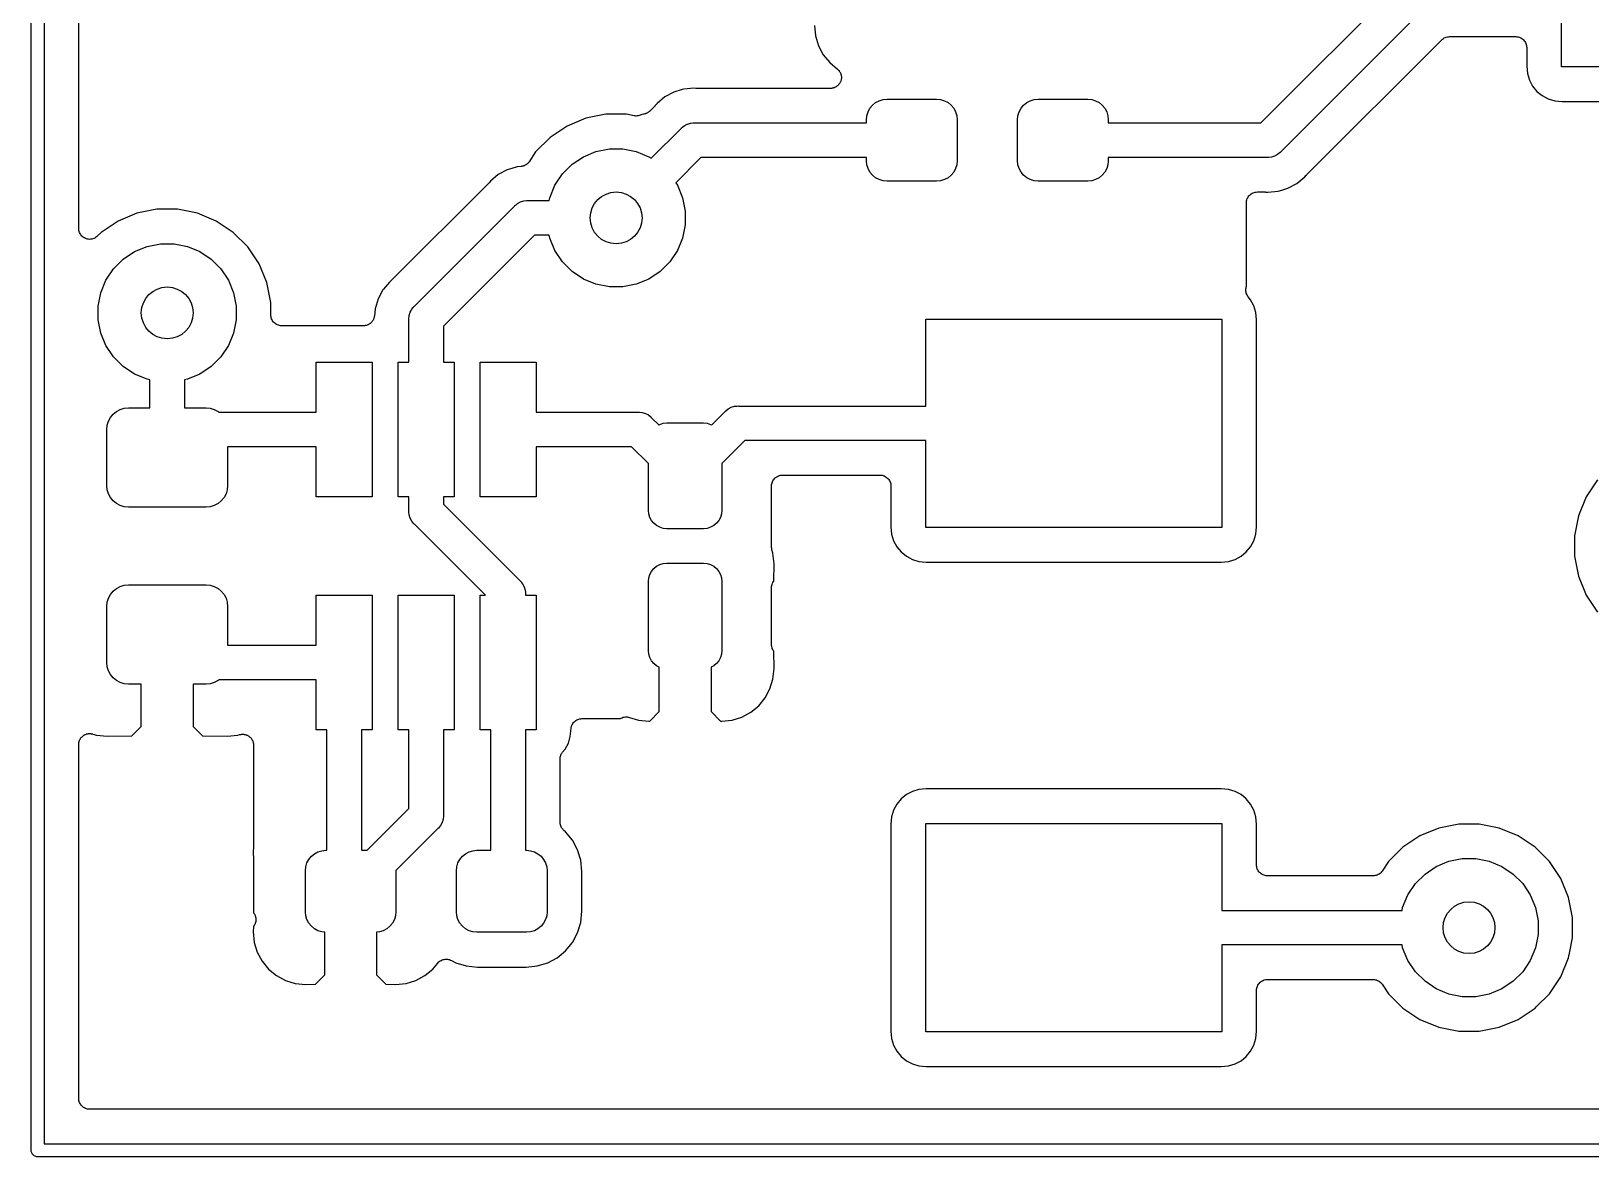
# Model space of a CAD drawing. Header units: millimetres. Extents: x 5.08 to 6.77, y -2.6 to -1.61.
# Drawn here: x 5.076 to 5.787, y -2.601 to -2.088 of the extents above; entities that cross this region are included whole.
import ezdxf

# ---------------------------------------------------------------- set-up
doc = ezdxf.new("R2010")
doc.units = ezdxf.units.MM
doc.layers.add('BLACK', color=7, linetype='Continuous')

msp = doc.modelspace()

# ---------------------------------------------------------------- linework, layer by layer
at = {"layer": 'BLACK'}
for points in [[(6.77151, -2.60138), (5.07888, -2.60138), (5.07874, -2.60139), (5.07816, -2.60134), (5.0776, -2.60117), (5.07709, -2.60089), (5.07664, -2.60052), (5.07627, -2.60007), (5.076, -2.59956), (5.07583, -2.599), (5.07577, -2.59843), (5.07579, -2.59828), (5.07579, -1.61432)], [(5.43294, -2.08546), (5.43341, -2.09026), (5.43476, -2.09471), (5.43696, -2.09882), (5.43991, -2.10241), (5.44349, -2.10535), (5.44365, -2.10552), (5.44384, -2.10567), (5.44399, -2.10587), (5.44417, -2.10605), (5.4443, -2.10625), (5.44445, -2.10644), (5.44456, -2.10666), (5.4447, -2.10687), (5.44479, -2.10709), (5.4449, -2.1073), (5.44497, -2.10754), (5.44506, -2.10778), (5.44511, -2.10801), (5.44517, -2.10824), (5.4452, -2.10849), (5.44524, -2.10874), (5.44524, -2.10897), (5.44526, -2.10921), (5.44524, -2.10946), (5.44523, -2.10971), (5.44519, -2.10994), (5.44516, -2.11018), (5.44509, -2.11042), (5.44504, -2.11067), (5.44494, -2.11088), (5.44487, -2.11111), (5.44475, -2.11133), (5.44465, -2.11156), (5.44452, -2.11176), (5.44441, -2.11197), (5.44425, -2.11216), (5.44411, -2.11237), (5.44394, -2.11254), (5.44379, -2.11272), (5.44359, -2.11288), (5.44341, -2.11306), (5.44321, -2.11319), (5.44303, -2.11334), (5.44281, -2.11346), (5.4426, -2.1136), (5.44238, -2.11368), (5.44217, -2.1138), (5.44193, -2.11387), (5.44169, -2.11396), (5.44146, -2.11401), (5.44123, -2.11408), (5.44098, -2.1141), (5.44074, -2.11415), (5.4405, -2.11415), (5.44026, -2.11417), (5.37929, -2.11417), (5.37908, -2.11415), (5.37887, -2.11415), (5.37795, -2.11406), (5.37332, -2.11452), (5.37263, -2.11473), (5.36887, -2.11587), (5.36477, -2.11806), (5.36117, -2.12101), (5.36054, -2.12178), (5.36039, -2.12192), (5.36026, -2.12209), (5.35781, -2.12453), (5.35768, -2.12464), (5.3576, -2.12473), (5.3573, -2.12495), (5.357, -2.12518), (5.3569, -2.12524), (5.35682, -2.1253), (5.35647, -2.12546), (5.35614, -2.12563), (5.35603, -2.12566), (5.35593, -2.12571), (5.35556, -2.1258), (5.3552, -2.12591), (5.35509, -2.12592), (5.35498, -2.12594), (5.35427, -2.12604), (5.35395, -2.1262), (5.35357, -2.1264), (5.35346, -2.12645), (5.35305, -2.12656), (5.35263, -2.12669), (5.35252, -2.12671), (5.35209, -2.12674), (5.35166, -2.12678), (5.35155, -2.12678), (5.35112, -2.12673), (5.35069, -2.12668), (5.34717, -2.12598), (5.33787, -2.12598), (5.32874, -2.1278), (5.32014, -2.13136), (5.3124, -2.13653), (5.30582, -2.14311), (5.30281, -2.14763), (5.30266, -2.14779), (5.30254, -2.14798), (5.30235, -2.14817), (5.30218, -2.14837), (5.30201, -2.14851), (5.30185, -2.14866), (5.30162, -2.14881), (5.30141, -2.14898), (5.30122, -2.14908), (5.30104, -2.1492), (5.30079, -2.14931), (5.30055, -2.14943), (5.30034, -2.14949), (5.30013, -2.14958), (5.29987, -2.14963), (5.29961, -2.1497), (5.29939, -2.14972), (5.29918, -2.14977), (5.29734, -2.14995), (5.295, -2.15066), (5.29289, -2.1513), (5.28878, -2.15349), (5.28518, -2.15644), (5.28456, -2.15721), (5.2844, -2.15736), (5.28427, -2.15752), (5.24015, -2.20164), (5.23998, -2.20177), (5.23983, -2.20192), (5.23912, -2.20251), (5.23644, -2.20578), (5.23617, -2.2061), (5.23398, -2.21021), (5.23263, -2.21466), (5.2323, -2.218), (5.23225, -2.21822), (5.23223, -2.21845), (5.23215, -2.2187), (5.23209, -2.21895), (5.232, -2.21916), (5.23194, -2.21938), (5.23181, -2.21961), (5.23171, -2.21985), (5.23158, -2.22004), (5.23147, -2.22024), (5.2313, -2.22044), (5.23116, -2.22066), (5.23099, -2.22081), (5.23085, -2.22099), (5.23065, -2.22116), (5.23046, -2.22134), (5.23027, -2.22146), (5.23009, -2.22161), (5.22986, -2.22173), (5.22964, -2.22187), (5.22943, -2.22196), (5.22923, -2.22206), (5.22898, -2.22214), (5.22874, -2.22224), (5.22851, -2.22228), (5.2283, -2.22235), (5.22804, -2.22237), (5.22778, -2.22242), (5.22755, -2.22242), (5.22733, -2.22244), (5.18997, -2.22244), (5.1895, -2.22239), (5.189, -2.22233), (5.18855, -2.22219), (5.18807, -2.22204), (5.18766, -2.22181), (5.18721, -2.22157), (5.18685, -2.22126), (5.18647, -2.22094), (5.18617, -2.22057), (5.18586, -2.22018), (5.18564, -2.21976), (5.1854, -2.21931), (5.18527, -2.21886), (5.18513, -2.21838), (5.18509, -2.21791), (5.18504, -2.21744), (5.18504, -2.21188), (5.18322, -2.20275), (5.17966, -2.19416), (5.17449, -2.18642), (5.16791, -2.17984), (5.16017, -2.17467), (5.15158, -2.17111), (5.14245, -2.16929), (5.13314, -2.16929), (5.12401, -2.17111), (5.11542, -2.17467), (5.10768, -2.17984), (5.10593, -2.18159), (5.10555, -2.18189), (5.10516, -2.1822), (5.10474, -2.18242), (5.1043, -2.18265), (5.10383, -2.18278), (5.10336, -2.18292), (5.10288, -2.18296), (5.10239, -2.18301), (5.10191, -2.18295), (5.10142, -2.1829), (5.10096, -2.18276), (5.10049, -2.18261), (5.10007, -2.18238), (5.09963, -2.18214), (5.09926, -2.18183), (5.09888, -2.18152), (5.09858, -2.18114), (5.09827, -2.18076), (5.09804, -2.18033), (5.09781, -2.17989), (5.09768, -2.17944), (5.09753, -2.17896), (5.09749, -2.17849), (5.09744, -2.17801), (5.09744, -1.93416)], [(5.71389, -2.0748), (5.6456, -2.14309), (5.64536, -2.14339), (5.64416, -2.14437), (5.64279, -2.14511), (5.64131, -2.14556), (5.64015, -2.14567), (5.63976, -2.14571), (5.63938, -2.14567), (5.56693, -2.14567), (5.56693, -2.14715), (5.56675, -2.14897), (5.56622, -2.15072), (5.56535, -2.15234), (5.56419, -2.15376), (5.56277, -2.15492), (5.56116, -2.15578), (5.5594, -2.15632), (5.55758, -2.1565), (5.53494, -2.1565), (5.53312, -2.15632), (5.53136, -2.15578), (5.52975, -2.15492), (5.52833, -2.15376), (5.52717, -2.15234), (5.5263, -2.15072), (5.52577, -2.14897), (5.52559, -2.14715), (5.52559, -2.12844), (5.52577, -2.12662), (5.5263, -2.12487), (5.52717, -2.12325), (5.52833, -2.12183), (5.52975, -2.12067), (5.53136, -2.11981), (5.53312, -2.11927), (5.53494, -2.11909), (5.55758, -2.11909), (5.5594, -2.11927), (5.56116, -2.11981), (5.56277, -2.12067), (5.56419, -2.12183), (5.56535, -2.12325), (5.56622, -2.12487), (5.56675, -2.12662), (5.56693, -2.12844), (5.56693, -2.12992), (5.6365, -2.12992), (5.69949, -2.06693)], [(5.80512, -2.10433), (5.77362, -2.10433), (5.77362, -2.0748)], [(6.19642, -2.57972), (5.10237, -2.57972), (5.1019, -2.57967), (5.1014, -2.57962), (5.10095, -2.57947), (5.10047, -2.57932), (5.10006, -2.57909), (5.09962, -2.57885), (5.09926, -2.57855), (5.09887, -2.57822), (5.09857, -2.57786), (5.09826, -2.57746), (5.09804, -2.57705), (5.09781, -2.5766), (5.09767, -2.57615), (5.09753, -2.57566), (5.09749, -2.57519), (5.09744, -2.57472), (5.09744, -2.4133), (5.09747, -2.41307), (5.09747, -2.41284), (5.09752, -2.41259), (5.09755, -2.41233), (5.09762, -2.41211), (5.09767, -2.41189), (5.09777, -2.41165), (5.09785, -2.4114), (5.09796, -2.4112), (5.09805, -2.41099), (5.09819, -2.41077), (5.09832, -2.41055), (5.09846, -2.41037), (5.09859, -2.41018), (5.09878, -2.41), (5.09894, -2.4098), (5.09912, -2.40966), (5.09929, -2.40949), (5.0995, -2.40935), (5.0997, -2.40919), (5.09991, -2.40908), (5.1001, -2.40895), (5.10034, -2.40886), (5.10057, -2.40874), (5.10079, -2.40867), (5.101, -2.40858), (5.10126, -2.40853), (5.1015, -2.40846), (5.10173, -2.40844), (5.10196, -2.4084), (5.10222, -2.4084), (5.10248, -2.40837), (5.10271, -2.4084), (5.10294, -2.4084), (5.10319, -2.40845), (5.10345, -2.40847), (5.10367, -2.40854), (5.10389, -2.40859), (5.10561, -2.40911), (5.11046, -2.40958), (5.12174, -2.40947), (5.12598, -2.40522), (5.12598, -2.38583), (5.12008, -2.38583), (5.11816, -2.38564), (5.11631, -2.38508), (5.11461, -2.38417), (5.11312, -2.38294), (5.11189, -2.38145), (5.11099, -2.37975), (5.11043, -2.3779), (5.11024, -2.37598), (5.11024, -2.35039), (5.11043, -2.34847), (5.11099, -2.34663), (5.11189, -2.34493), (5.11312, -2.34343), (5.11461, -2.34221), (5.11631, -2.3413), (5.11816, -2.34074), (5.12008, -2.34055), (5.15551, -2.34055), (5.15743, -2.34074), (5.15928, -2.3413), (5.16098, -2.34221), (5.16247, -2.34343), (5.1637, -2.34493), (5.16461, -2.34663), (5.16517, -2.34847), (5.16535, -2.35039), (5.16535, -2.36811), (5.20571, -2.36811), (5.20571, -2.34528), (5.2313, -2.34528), (5.2313, -2.40669), (5.22638, -2.40669), (5.22638, -2.46161), (5.22902, -2.46161), (5.24803, -2.4426), (5.24803, -2.40669), (5.24311, -2.40669), (5.24311, -2.34528), (5.2687, -2.34528), (5.2687, -2.40669), (5.26378, -2.40669), (5.26378, -2.44548), (5.26382, -2.44587), (5.26378, -2.44625), (5.26367, -2.44741), (5.26322, -2.44889), (5.26248, -2.45026), (5.26197, -2.45088), (5.26179, -2.4511), (5.2615, -2.45146), (5.2612, -2.45171), (5.24211, -2.4708), (5.24213, -2.47096), (5.24213, -2.48967), (5.24195, -2.49149), (5.24141, -2.49324), (5.24055, -2.49486), (5.23939, -2.49628), (5.23797, -2.49744), (5.23635, -2.4983), (5.2346, -2.49884), (5.23327, -2.49897), (5.23327, -2.51841), (5.23754, -2.52268), (5.24193, -2.52277), (5.24676, -2.5223), (5.25121, -2.52095), (5.25531, -2.51875), (5.25891, -2.5158), (5.26119, -2.51302), (5.26153, -2.51269), (5.26189, -2.51234), (5.26228, -2.51209), (5.26271, -2.51181), (5.26314, -2.51163), (5.26361, -2.51145), (5.26407, -2.51136), (5.26457, -2.51127), (5.26504, -2.51127), (5.26555, -2.51128), (5.26601, -2.51137), (5.2665, -2.51147), (5.26694, -2.51166), (5.26737, -2.51184), (5.2694, -2.51292), (5.27412, -2.51436), (5.27928, -2.51486), (5.30143, -2.51486), (5.30658, -2.51436), (5.31131, -2.51292), (5.31566, -2.5106), (5.31947, -2.50747), (5.32261, -2.50365), (5.32493, -2.4993), (5.32636, -2.49458), (5.32687, -2.48942), (5.32687, -2.47121), (5.32636, -2.46605), (5.32493, -2.46133), (5.32261, -2.45698), (5.31947, -2.45316), (5.3187, -2.45253), (5.31855, -2.45237), (5.31838, -2.45223), (5.31821, -2.45202), (5.31802, -2.45183), (5.3179, -2.45165), (5.31776, -2.45148), (5.31764, -2.45124), (5.31749, -2.45101), (5.31741, -2.45081), (5.31731, -2.45062), (5.31723, -2.45036), (5.31713, -2.45011), (5.31709, -2.44989), (5.31702, -2.44968), (5.317, -2.44941), (5.31695, -2.44915), (5.31695, -2.44893), (5.31693, -2.44871), (5.31693, -2.42004), (5.31695, -2.41983), (5.31695, -2.41961), (5.31701, -2.41934), (5.31704, -2.41907), (5.3171, -2.41887), (5.31715, -2.41865), (5.31725, -2.4184), (5.31733, -2.41814), (5.31744, -2.41795), (5.31752, -2.41775), (5.31767, -2.41753), (5.3178, -2.41729), (5.31794, -2.41712), (5.31806, -2.41694), (5.31926, -2.41548), (5.32072, -2.41275), (5.32162, -2.40978), (5.32198, -2.40613), (5.322, -2.40603), (5.32206, -2.40554), (5.3222, -2.40509), (5.32236, -2.40461), (5.32258, -2.40419), (5.32283, -2.40375), (5.32313, -2.40339), (5.32345, -2.403), (5.32382, -2.40271), (5.32421, -2.40239), (5.32463, -2.40217), (5.32508, -2.40194), (5.32553, -2.40181), (5.32601, -2.40166), (5.32648, -2.40162), (5.32695, -2.40157), (5.34424, -2.40157), (5.34448, -2.40155), (5.34488, -2.40134), (5.34531, -2.40117), (5.34579, -2.40098), (5.34624, -2.40089), (5.34675, -2.4008), (5.34721, -2.4008), (5.34772, -2.40081), (5.34817, -2.40091), (5.34863, -2.401), (5.35265, -2.40222), (5.3574, -2.40269), (5.35788, -2.40266), (5.3622, -2.39833), (5.3622, -2.37817), (5.361, -2.37753), (5.35973, -2.37649), (5.35869, -2.37522), (5.35792, -2.37377), (5.35744, -2.3722), (5.35728, -2.37057), (5.35728, -2.33907), (5.35744, -2.33744), (5.35792, -2.33587), (5.35869, -2.33443), (5.35973, -2.33316), (5.361, -2.33212), (5.36245, -2.33135), (5.36402, -2.33087), (5.36565, -2.33071), (5.38238, -2.33071), (5.38401, -2.33087), (5.38558, -2.33135), (5.38703, -2.33212), (5.3883, -2.33316), (5.38934, -2.33443), (5.39011, -2.33587), (5.39059, -2.33744), (5.39075, -2.33907), (5.39075, -2.37057), (5.39059, -2.3722), (5.39011, -2.37377), (5.38934, -2.37522), (5.3883, -2.37649), (5.38703, -2.37753), (5.38583, -2.37817), (5.38583, -2.39833), (5.39016, -2.40266), (5.39063, -2.40269), (5.39538, -2.40222), (5.39983, -2.40087), (5.40394, -2.39867), (5.40753, -2.39572), (5.41048, -2.39212), (5.41268, -2.38802), (5.41403, -2.38357), (5.41451, -2.37873), (5.4144, -2.37079), (5.41419, -2.37053), (5.41398, -2.37012), (5.41374, -2.36966), (5.41361, -2.36922), (5.41347, -2.36872), (5.41343, -2.36826), (5.41339, -2.36781), (5.41339, -2.34177), (5.41344, -2.34131), (5.4135, -2.3408), (5.41364, -2.34036), (5.41379, -2.33987), (5.41401, -2.33946), (5.41426, -2.33902), (5.4144, -2.33885), (5.41451, -2.33092), (5.41403, -2.32608), (5.41358, -2.3246), (5.41354, -2.32439), (5.41348, -2.32419), (5.41345, -2.32391), (5.4134, -2.32364), (5.41341, -2.32343), (5.41339, -2.32322), (5.41339, -2.29544), (5.41344, -2.29497), (5.4135, -2.29447), (5.41364, -2.29402), (5.41379, -2.29354), (5.41402, -2.29313), (5.41426, -2.29269), (5.41456, -2.29233), (5.41489, -2.29194), (5.41525, -2.29164), (5.41565, -2.29133), (5.41607, -2.29111), (5.41651, -2.29088), (5.41696, -2.29074), (5.41745, -2.2906), (5.41792, -2.29056), (5.41839, -2.29051), (5.4629, -2.29051), (5.46337, -2.29056), (5.46387, -2.29062), (5.46432, -2.29076), (5.4648, -2.29092), (5.46521, -2.29114), (5.46566, -2.29139), (5.46602, -2.29169), (5.46641, -2.29201), (5.4667, -2.29238), (5.46702, -2.29277), (5.46723, -2.29319), (5.46747, -2.29364), (5.4676, -2.29409), (5.46774, -2.29457), (5.46779, -2.29504), (5.46783, -2.29551), (5.46783, -2.31414), (5.46816, -2.31748), (5.46906, -2.32045), (5.47052, -2.32318), (5.47249, -2.32558), (5.47489, -2.32755), (5.47763, -2.32901), (5.48059, -2.32991), (5.48393, -2.33024), (5.61844, -2.33024), (5.62177, -2.32991), (5.62474, -2.32901), (5.62747, -2.32755), (5.62987, -2.32558), (5.63184, -2.32318), (5.6333, -2.32045), (5.6342, -2.31748), (5.63453, -2.31414), (5.63453, -2.21964), (5.6342, -2.2163), (5.6333, -2.21333), (5.63184, -2.2106), (5.63077, -2.2093), (5.63052, -2.20891), (5.63024, -2.20848), (5.63007, -2.20805), (5.62988, -2.20757), (5.62979, -2.20712), (5.6297, -2.20661), (5.6297, -2.20615), (5.62971, -2.20564), (5.6298, -2.20518), (5.6299, -2.20472), (5.62992, -2.20448), (5.62992, -2.16635), (5.62997, -2.16588), (5.63003, -2.16538), (5.63017, -2.16493), (5.63033, -2.16445), (5.63055, -2.16404), (5.6308, -2.16359), (5.6311, -2.16323), (5.63142, -2.16284), (5.63179, -2.16255), (5.63218, -2.16223), (5.6326, -2.16202), (5.63305, -2.16178), (5.6335, -2.16165), (5.63398, -2.16151), (5.63445, -2.16146), (5.63492, -2.16142), (5.63843, -2.16142), (5.63864, -2.16144), (5.63885, -2.16144), (5.63976, -2.16153), (5.64439, -2.16108), (5.64606, -2.16057), (5.64885, -2.15972), (5.65295, -2.15753), (5.65655, -2.15458), (5.65718, -2.15381), (5.65733, -2.15367), (5.65746, -2.1535), (5.719, -2.09197), (5.71936, -2.09168), (5.71976, -2.09136), (5.72017, -2.09114), (5.72063, -2.09091), (5.72107, -2.09078), (5.72157, -2.09064), (5.72203, -2.0906), (5.72249, -2.09055), (5.75284, -2.09055), (5.75331, -2.0906), (5.75381, -2.09066), (5.75426, -2.0908), (5.75474, -2.09096), (5.75515, -2.09118), (5.7556, -2.09143), (5.75596, -2.09173), (5.75635, -2.09205), (5.75664, -2.09242), (5.75696, -2.09281), (5.75718, -2.09323), (5.75741, -2.09368), (5.75754, -2.09413), (5.75769, -2.09461), (5.75773, -2.09508), (5.75777, -2.09555), (5.75777, -2.10409), (5.7581, -2.10742), (5.759, -2.11039), (5.76046, -2.11312), (5.76243, -2.11552), (5.76483, -2.11749), (5.76757, -2.11895), (5.77053, -2.11985), (5.77387, -2.12018), (5.80487, -2.12018)], [(5.79007, -2.29272), (5.7849, -2.30046), (5.78134, -2.30905), (5.77953, -2.31818), (5.77953, -2.32749), (5.78134, -2.33662), (5.7849, -2.34521), (5.79007, -2.35295)]]:
    msp.add_lwpolyline(points, dxfattribs=at)
for points in [[(6.7687, -1.61713), (5.08169, -1.61713), (5.08169, -2.59547), (6.7687, -2.59547)], [(5.29689, -2.16721), (5.29757, -2.16665), (5.29894, -2.16592), (5.30042, -2.16547), (5.30158, -2.16535), (5.30197, -2.16532), (5.30235, -2.16535), (5.31197, -2.16535), (5.31223, -2.16404), (5.31461, -2.15831), (5.31806, -2.15315), (5.32244, -2.14876), (5.3276, -2.14532), (5.33333, -2.14294), (5.33942, -2.14173), (5.34562, -2.14173), (5.35171, -2.14294), (5.35744, -2.14532), (5.35855, -2.14606), (5.37211, -2.1325), (5.37236, -2.1322), (5.37356, -2.13122), (5.37492, -2.13049), (5.3751, -2.13043), (5.37641, -2.13004), (5.37656, -2.13002), (5.37757, -2.12992), (5.37795, -2.12988), (5.37834, -2.12992), (5.45669, -2.12992), (5.45669, -2.12844), (5.45687, -2.12662), (5.4574, -2.12487), (5.45827, -2.12325), (5.45943, -2.12183), (5.46085, -2.12067), (5.46247, -2.11981), (5.46422, -2.11927), (5.46604, -2.11909), (5.48868, -2.11909), (5.49051, -2.11927), (5.49226, -2.11981), (5.49388, -2.12067), (5.49529, -2.12183), (5.49646, -2.12325), (5.49732, -2.12487), (5.49785, -2.12662), (5.49803, -2.12844), (5.49803, -2.14715), (5.49785, -2.14897), (5.49732, -2.15072), (5.49646, -2.15234), (5.49529, -2.15376), (5.49388, -2.15492), (5.49226, -2.15578), (5.49051, -2.15632), (5.48868, -2.1565), (5.46604, -2.1565), (5.46422, -2.15632), (5.46247, -2.15578), (5.46085, -2.15492), (5.45943, -2.15376), (5.45827, -2.15234), (5.4574, -2.15072), (5.45687, -2.14897), (5.45669, -2.14715), (5.45669, -2.14567), (5.38121, -2.14567), (5.36969, -2.1572), (5.37043, -2.15831), (5.37281, -2.16404), (5.37402, -2.17013), (5.37402, -2.17633), (5.37281, -2.18242), (5.37043, -2.18815), (5.36698, -2.19331), (5.3626, -2.19769), (5.35744, -2.20114), (5.35171, -2.20351), (5.34562, -2.20472), (5.33942, -2.20472), (5.33333, -2.20351), (5.3276, -2.20114), (5.32244, -2.19769), (5.31806, -2.19331), (5.31461, -2.18815), (5.31223, -2.18242), (5.31197, -2.1811), (5.30523, -2.1811), (5.26378, -2.22255), (5.26378, -2.23898), (5.2687, -2.23898), (5.2687, -2.30039), (5.26378, -2.30039), (5.26378, -2.30383), (5.2986, -2.33865), (5.2989, -2.33889), (5.29915, -2.33919), (5.29923, -2.3393), (5.29989, -2.34009), (5.30062, -2.34146), (5.30107, -2.34294), (5.30118, -2.3441), (5.30122, -2.34449), (5.30118, -2.34487), (5.30118, -2.34528), (5.3061, -2.34528), (5.3061, -2.40669), (5.30118, -2.40669), (5.30118, -2.46161), (5.30167, -2.46161), (5.3035, -2.46179), (5.30525, -2.46233), (5.30687, -2.46319), (5.30828, -2.46435), (5.30945, -2.46577), (5.31031, -2.46739), (5.31084, -2.46914), (5.31102, -2.47096), (5.31102, -2.48967), (5.31084, -2.49149), (5.31031, -2.49324), (5.30945, -2.49486), (5.30828, -2.49628), (5.30687, -2.49744), (5.30525, -2.4983), (5.3035, -2.49884), (5.30167, -2.49902), (5.27904, -2.49902), (5.27721, -2.49884), (5.27546, -2.4983), (5.27384, -2.49744), (5.27242, -2.49628), (5.27126, -2.49486), (5.2704, -2.49324), (5.26986, -2.49149), (5.26969, -2.48967), (5.26969, -2.47096), (5.26986, -2.46914), (5.2704, -2.46739), (5.27126, -2.46577), (5.27242, -2.46435), (5.27384, -2.46319), (5.27546, -2.46233), (5.27721, -2.46179), (5.27904, -2.46161), (5.28543, -2.46161), (5.28543, -2.40669), (5.28051, -2.40669), (5.28051, -2.34528), (5.28296, -2.34528), (5.25061, -2.31293), (5.25031, -2.31268), (5.24933, -2.31148), (5.2486, -2.31011), (5.24815, -2.30863), (5.24803, -2.30747), (5.24799, -2.30709), (5.24803, -2.3067), (5.24803, -2.30039), (5.24311, -2.30039), (5.24311, -2.23898), (5.24803, -2.23898), (5.24803, -2.21968), (5.24799, -2.21929), (5.24815, -2.21775), (5.2486, -2.21626), (5.24904, -2.21544), (5.24933, -2.2149), (5.24993, -2.21416), (5.25006, -2.214), (5.25031, -2.2137), (5.25061, -2.21345), (5.29613, -2.16793), (5.29637, -2.16763)], [(5.16098, -2.2615), (5.16136, -2.26181), (5.20571, -2.26181), (5.20571, -2.23898), (5.2313, -2.23898), (5.2313, -2.30039), (5.20571, -2.30039), (5.20571, -2.27756), (5.16535, -2.27756), (5.16535, -2.29528), (5.16517, -2.2972), (5.16461, -2.29904), (5.1637, -2.30074), (5.16247, -2.30224), (5.16098, -2.30346), (5.15928, -2.30437), (5.15743, -2.30493), (5.15551, -2.30512), (5.12008, -2.30512), (5.11816, -2.30493), (5.11631, -2.30437), (5.11461, -2.30346), (5.11312, -2.30224), (5.11189, -2.30074), (5.11099, -2.29904), (5.11043, -2.2972), (5.11024, -2.29528), (5.11024, -2.26968), (5.11043, -2.26776), (5.11099, -2.26592), (5.11189, -2.26422), (5.11312, -2.26273), (5.11461, -2.2615), (5.11631, -2.26059), (5.11816, -2.26003), (5.12008, -2.25984), (5.12992, -2.25984), (5.12992, -2.24708), (5.12861, -2.24682), (5.12288, -2.24445), (5.11772, -2.241), (5.11333, -2.23661), (5.10988, -2.23145), (5.10751, -2.22572), (5.1063, -2.21964), (5.1063, -2.21343), (5.10751, -2.20735), (5.10988, -2.20162), (5.11333, -2.19646), (5.11772, -2.19207), (5.12288, -2.18862), (5.12861, -2.18625), (5.13469, -2.18504), (5.1409, -2.18504), (5.14698, -2.18625), (5.15271, -2.18862), (5.15787, -2.19207), (5.16226, -2.19646), (5.16571, -2.20162), (5.16808, -2.20735), (5.16929, -2.21343), (5.16929, -2.21964), (5.16808, -2.22572), (5.16571, -2.23145), (5.16226, -2.23661), (5.15787, -2.241), (5.15271, -2.24445), (5.14698, -2.24682), (5.14567, -2.24708), (5.14567, -2.25984), (5.15551, -2.25984), (5.15743, -2.26003), (5.15928, -2.26059)], [(5.39797, -2.25898), (5.39836, -2.25902), (5.48368, -2.25902), (5.48368, -2.21939), (5.61868, -2.21939), (5.61868, -2.31439), (5.48368, -2.31439), (5.48368, -2.27476), (5.40123, -2.27476), (5.39075, -2.28525), (5.39075, -2.30659), (5.39059, -2.30823), (5.39011, -2.3098), (5.38934, -2.31124), (5.3883, -2.31251), (5.38703, -2.31355), (5.38558, -2.31432), (5.38401, -2.3148), (5.38238, -2.31496), (5.36565, -2.31496), (5.36402, -2.3148), (5.36245, -2.31432), (5.361, -2.31355), (5.35973, -2.31251), (5.35869, -2.31124), (5.35792, -2.3098), (5.35744, -2.30823), (5.35728, -2.30659), (5.35728, -2.28525), (5.34959, -2.27756), (5.3061, -2.27756), (5.3061, -2.30039), (5.28051, -2.30039), (5.28051, -2.23898), (5.3061, -2.23898), (5.3061, -2.26181), (5.35247, -2.26181), (5.35285, -2.26177), (5.35324, -2.26181), (5.3544, -2.26192), (5.35588, -2.26238), (5.35725, -2.26311), (5.35845, -2.26409), (5.3587, -2.26439), (5.36194, -2.26764), (5.36245, -2.26737), (5.36402, -2.26689), (5.36565, -2.26673), (5.38238, -2.26673), (5.38401, -2.26689), (5.38558, -2.26737), (5.38609, -2.26764), (5.39213, -2.2616), (5.39238, -2.2613), (5.39358, -2.26031), (5.39494, -2.25958), (5.39643, -2.25913), (5.39759, -2.25902)], [(5.17727, -2.49028), (5.17741, -2.49046), (5.17753, -2.49069), (5.17768, -2.49091), (5.17776, -2.49112), (5.17786, -2.49132), (5.17794, -2.49157), (5.17804, -2.49182), (5.17808, -2.49204), (5.17814, -2.49226), (5.17817, -2.49252), (5.17822, -2.49278), (5.17821, -2.493), (5.17823, -2.49323), (5.17821, -2.49349), (5.17821, -2.49375), (5.17816, -2.49398), (5.17814, -2.4942), (5.17806, -2.49445), (5.17801, -2.49471), (5.17792, -2.49492), (5.17785, -2.49513), (5.17773, -2.49536), (5.17762, -2.49561), (5.1775, -2.49579), (5.17739, -2.49599), (5.17722, -2.4962), (5.17711, -2.49637), (5.17703, -2.49884), (5.17751, -2.50365), (5.17886, -2.5081), (5.18105, -2.5122), (5.184, -2.5158), (5.1876, -2.51875), (5.1917, -2.52095), (5.19616, -2.5223), (5.20098, -2.52277), (5.20538, -2.52268), (5.20965, -2.51841), (5.20965, -2.49897), (5.20831, -2.49884), (5.20656, -2.4983), (5.20494, -2.49744), (5.20353, -2.49628), (5.20236, -2.49486), (5.2015, -2.49324), (5.20097, -2.49149), (5.20079, -2.48967), (5.20079, -2.47096), (5.20097, -2.46914), (5.2015, -2.46739), (5.20236, -2.46577), (5.20353, -2.46435), (5.20494, -2.46319), (5.20656, -2.46233), (5.20831, -2.46179), (5.21014, -2.46161), (5.21063, -2.46161), (5.21063, -2.40669), (5.20571, -2.40669), (5.20571, -2.38386), (5.16136, -2.38386), (5.16098, -2.38417), (5.15928, -2.38508), (5.15743, -2.38564), (5.15551, -2.38583), (5.14961, -2.38583), (5.14961, -2.40522), (5.15385, -2.40947), (5.16513, -2.40958), (5.16999, -2.40911), (5.17078, -2.40887), (5.17101, -2.40882), (5.17123, -2.40876), (5.17149, -2.40874), (5.17174, -2.40869), (5.17197, -2.40869), (5.1722, -2.40867), (5.17246, -2.4087), (5.17272, -2.4087), (5.17294, -2.40875), (5.17317, -2.40877), (5.17342, -2.40885), (5.17367, -2.4089), (5.17388, -2.40899), (5.1741, -2.40906), (5.17433, -2.40918), (5.17457, -2.40929), (5.17476, -2.40942), (5.17496, -2.40953), (5.17516, -2.40969), (5.17537, -2.40984), (5.17554, -2.41), (5.17571, -2.41015), (5.17588, -2.41035), (5.17606, -2.41053), (5.17618, -2.41072), (5.17633, -2.4109), (5.17645, -2.41113), (5.17659, -2.41135), (5.17668, -2.41156), (5.17679, -2.41177), (5.17686, -2.41201), (5.17696, -2.41225), (5.177, -2.41248), (5.17707, -2.4127), (5.1771, -2.41296), (5.17714, -2.41321), (5.17714, -2.41344), (5.17717, -2.41367), (5.17716, -2.46028), (5.17714, -2.46049), (5.17714, -2.4607), (5.17703, -2.46179), (5.17716, -2.4662), (5.17717, -2.46635), (5.17717, -2.48991), (5.17719, -2.49015)], [(5.63453, -2.52544), (5.63458, -2.52497), (5.63464, -2.52447), (5.63478, -2.52402), (5.63493, -2.52354), (5.63516, -2.52313), (5.6354, -2.52269), (5.63571, -2.52233), (5.63603, -2.52194), (5.6364, -2.52164), (5.63679, -2.52133), (5.63721, -2.52111), (5.63766, -2.52088), (5.63811, -2.52074), (5.63859, -2.5206), (5.63906, -2.52056), (5.63953, -2.52051), (5.68782, -2.52051), (5.68828, -2.52056), (5.68879, -2.52062), (5.68923, -2.52076), (5.68972, -2.52092), (5.69012, -2.52114), (5.69057, -2.52139), (5.69093, -2.52168), (5.69132, -2.52201), (5.69161, -2.52238), (5.6919, -2.52273), (5.69476, -2.52701), (5.70134, -2.53359), (5.70908, -2.53876), (5.71768, -2.54232), (5.7268, -2.54413), (5.73611, -2.54413), (5.74524, -2.54232), (5.75383, -2.53876), (5.76157, -2.53359), (5.76209, -2.53307), (5.76815, -2.52701), (5.77332, -2.51927), (5.77688, -2.51067), (5.77748, -2.5077), (5.7787, -2.50154), (5.7787, -2.49224), (5.77688, -2.48311), (5.77332, -2.47451), (5.76815, -2.46677), (5.76157, -2.46019), (5.75383, -2.45502), (5.74524, -2.45146), (5.73611, -2.44965), (5.7268, -2.44965), (5.71768, -2.45146), (5.70908, -2.45502), (5.70134, -2.46019), (5.69476, -2.46677), (5.69187, -2.4711), (5.69157, -2.47146), (5.69124, -2.47185), (5.69087, -2.47214), (5.69047, -2.47246), (5.69006, -2.47267), (5.68961, -2.47291), (5.68916, -2.47304), (5.68867, -2.47318), (5.68821, -2.47322), (5.68775, -2.47327), (5.63946, -2.47327), (5.63899, -2.47321), (5.63849, -2.47316), (5.63804, -2.47302), (5.63756, -2.47286), (5.63715, -2.47264), (5.6367, -2.47239), (5.63634, -2.47209), (5.63596, -2.47177), (5.63566, -2.4714), (5.63535, -2.47101), (5.63513, -2.47059), (5.63489, -2.47014), (5.63476, -2.46969), (5.63462, -2.4692), (5.63457, -2.46873), (5.63453, -2.46827), (5.63453, -2.44964), (5.6342, -2.4463), (5.6333, -2.44333), (5.63184, -2.4406), (5.62987, -2.4382), (5.62747, -2.43623), (5.62474, -2.43477), (5.62177, -2.43387), (5.61844, -2.43354), (5.48393, -2.43354), (5.48059, -2.43387), (5.47763, -2.43477), (5.47489, -2.43623), (5.47249, -2.4382), (5.47052, -2.4406), (5.46906, -2.44333), (5.46816, -2.4463), (5.46783, -2.44964), (5.46783, -2.54414), (5.46816, -2.54748), (5.46906, -2.55045), (5.47052, -2.55318), (5.47249, -2.55558), (5.47489, -2.55755), (5.47763, -2.55901), (5.48059, -2.55991), (5.48393, -2.56024), (5.61844, -2.56024), (5.62177, -2.55991), (5.62474, -2.55901), (5.62747, -2.55755), (5.62987, -2.55558), (5.63184, -2.55318), (5.6333, -2.55045), (5.6342, -2.54748), (5.63453, -2.54414)], [(5.70117, -2.50608), (5.70091, -2.50476), (5.6921, -2.50476), (5.61868, -2.50476), (5.61868, -2.54439), (5.48368, -2.54439), (5.48368, -2.44939), (5.61868, -2.44939), (5.61868, -2.48902), (5.6921, -2.48902), (5.70091, -2.48902), (5.70117, -2.4877), (5.70354, -2.48197), (5.70699, -2.47681), (5.71138, -2.47243), (5.71654, -2.46898), (5.72227, -2.4666), (5.72835, -2.46539), (5.73456, -2.46539), (5.74064, -2.4666), (5.74638, -2.46898), (5.75153, -2.47243), (5.75592, -2.47681), (5.75937, -2.48197), (5.76174, -2.4877), (5.76295, -2.49379), (5.76295, -2.49999), (5.76174, -2.50608), (5.75937, -2.51181), (5.75592, -2.51697), (5.75153, -2.52135), (5.74638, -2.5248), (5.74064, -2.52718), (5.73456, -2.52839), (5.72835, -2.52839), (5.72227, -2.52718), (5.71654, -2.5248), (5.71138, -2.52135), (5.70699, -2.51697), (5.70354, -2.51181)]]:
    msp.add_lwpolyline(points, close=True, dxfattribs=at)
for centre in [(5.34252, -2.17323), (5.1378, -2.21654), (5.73146, -2.49689)]:
    msp.add_circle(centre, 0.01181, dxfattribs=at)

doc.saveas('drawing.dxf')
